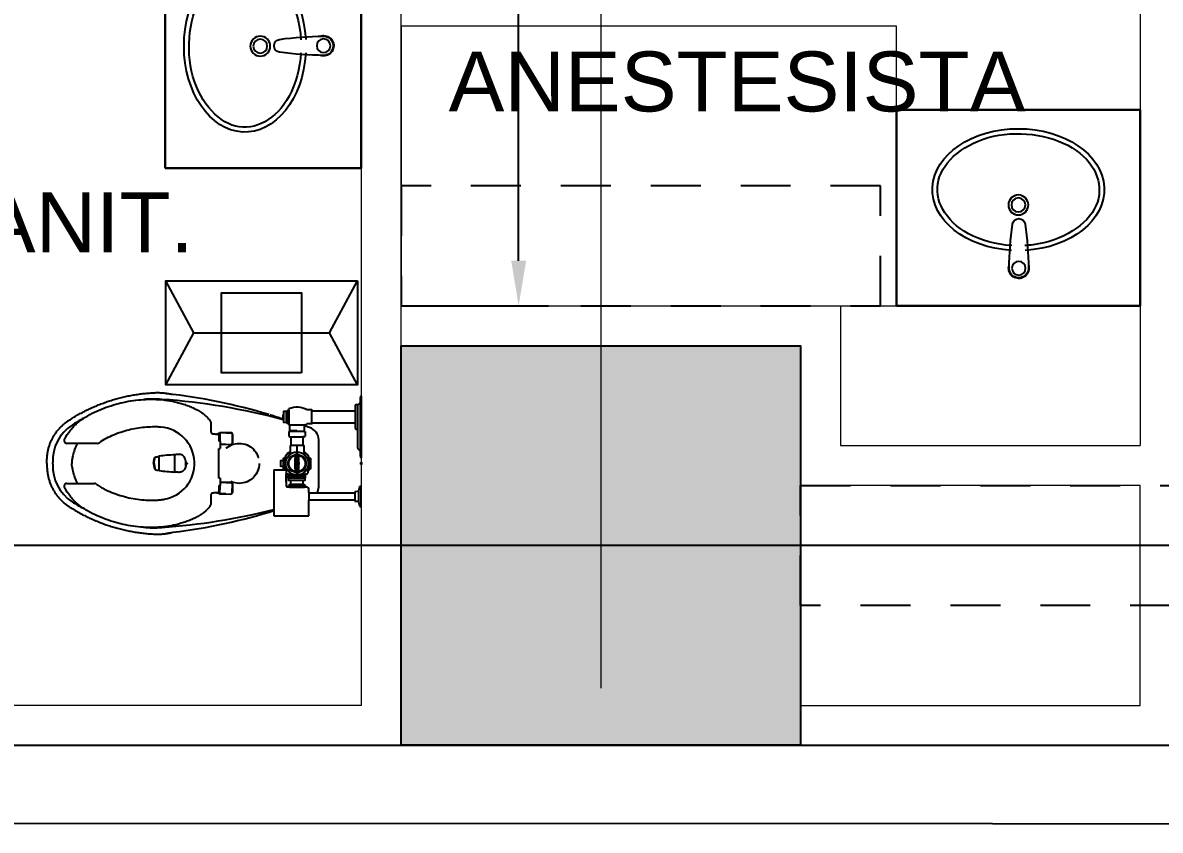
# Model space of a CAD drawing. Header units: metres. Extents: x -22 to 564, y 0 to 143.
# Drawn here: x 33.598 to 36.445, y 33.313 to 35.333 of the extents above; entities that cross this region are included whole.
import ezdxf
from ezdxf.xclip import XClip

# ---------------------------------------------------------------- set-up
doc = ezdxf.new("R2010")
doc.units = ezdxf.units.M
doc.header["$XCLIPFRAME"] = 2
for name, pattern in [('EJES630', [6.3, 5.5, -0.4, 0, -0.4]), ('XREF PB NEURO-ONCOLOGIA$0$CONJUNTO TLAHUAC$0$HIDDEN2', [0.1875, 0.125, -0.0625]), ('XREF PB NEURO-ONCOLOGIA$0$HIDDEN2', [0.1875, 0.125, -0.0625]), ('XREF PB NEURO-ONCOLOGIA$0$XREF PB NEURO-ONCOLOGIA$0$XR-00$0$HIDDEN', [0.375, 0.25, -0.125])]:
    doc.linetypes.add(name, pattern=pattern)
for name, color, linetype in [('COTAS PAÑOS', 8, 'Continuous'), ('TEXTO', 7, 'Continuous'), ('XREF  PB CONJ$0$PARQUE', 251, 'Continuous'), ('XREF  PB CONJ$0$REFERENCIA COLUMNAS NEURO', 7, 'Continuous'), ('XREF PB NEURO-ONCOLOGIA$0$-CG-M-WALL', 7, 'Continuous'), ('XREF PB NEURO-ONCOLOGIA$0$COLUMNAS', 6, 'Continuous'), ('XREF PB NEURO-ONCOLOGIA$0$CONTRAVENTEOS', 6, 'XREF PB NEURO-ONCOLOGIA$0$HIDDEN2'), ('XREF PB NEURO-ONCOLOGIA$0$MOBILIARIO', 161, 'Continuous'), ('XREF PB NEURO-ONCOLOGIA$0$Mobiliario Fijo', 40, 'Continuous'), ('XREF PB NEURO-ONCOLOGIA$0$NOVIDESA', 11, 'Continuous'), ('XREF PB NEURO-ONCOLOGIA$0$PROYECCIÓN', 8, 'XREF PB NEURO-ONCOLOGIA$0$CONJUNTO TLAHUAC$0$HIDDEN2')]:
    doc.layers.add(name, color=color, linetype=linetype)
doc.layers.add('EJES', color=11, linetype='EJES630', lineweight=0)
doc.layers.add('XREF PB NEURO-ONCOLOGIA$0$MUROS DE TABLAROCA', color=150, linetype='Continuous', lineweight=13)
doc.styles.add('100 LOCALES 25', font='arial.ttf', dxfattribs={"height": 0.25})
doc.styles.add('COTAS', font='arial.ttf')
doc.dimstyles.new('75 FLECHAS', dxfattribs={"dimscale": 0.75, "dimtxt": 0.25, "dimasz": 0.25, "dimexe": 0.1, "dimexo": 0.1, "dimgap": 0.025, "dimtad": 0, "dimtih": 1, "dimtoh": 1, "dimzin": 1, "dimdsep": 46, "dimtxsty": 'COTAS', "dimcen": 0.1, "dimclrd": 256, "dimclre": 256, "dimclrt": 7, "dimadec": 0, "dimazin": 1, "dimtfac": 1, "dimtofl": 0, "dimtmove": 2, "dimatfit": 3, "dimfxl": 1, "dimtolj": 1, "dimtzin": 1, "dimlwd": -1, "dimlwe": -1, "dimarcsym": 0})

# ---------------------------------------------------------------- blocks, each defined once
blk = doc.blocks.new('XREF PB NEURO-ONCOLOGIA$0$C-1')
at = {"layer": 'XREF PB NEURO-ONCOLOGIA$0$-CG-M-WALL', "true_color": 0x636466}
h = blk.add_hatch(color=251, dxfattribs=at)
h.dxf.hatch_style = 1
h.paths.add_polyline_path([(-0.5, -0.5), (-0.5, 0.5), (0.5, 0.5), (0.5, -0.5)])
blk.add_lwpolyline([(-0.5, -0.5), (-0.5, 0.5), (0.5, 0.5), (0.5, -0.5)], close=True)
blk = doc.blocks.new('XREF PB NEURO-ONCOLOGIA$0$XREF PB NEURO-ONCOLOGIA$0$XR-02$0$LAVABO.NORMATIVO')
for p, q in [((-0.305, -0.49), (-0.305, 0)), ((-0.305, 0), (0.305, 0)), ((0.305, 0), (-0.305, 0)), ((-0.305, 0), (-0.305, -0.49)), ((0.305, -0.49), (0.305, 0)), ((0.305, 0), (0.305, -0.49)), ((0.305, -0.49), (-0.305, -0.49)), ((-0.305, -0.49), (0.305, -0.49))]:
    blk.add_line(p, q)
for centre, radius in [((0.001, -0.0938), 0.0171), ((0, -0.2523), 0.025), ((0, -0.2523), 0.0175)]:
    blk.add_circle(centre, radius)
for centre, radius, start, end in [((0.001, -0.0938), 0.0254, 0, 198.6555), ((0.001, -0.0938), 0.0242, 359.5329, 180.4671), ((0.8216, -0.0871), 0.8447, 180.4671, 187.9569), ((-0.8195, -0.0871), 0.8447, 352.0431, 359.5329), ((0.0011, -0.0938), 0.0254, 341.3375, 0.0036), ((0.001, -0.2018), 0.0162, 187.9569, 352.0431)]:
    blk.add_arc(centre, radius, start, end)
blk.add_ellipse((0, -0.2907), major_axis=(-0.215, 0), ratio=0.709302, start_param=4.791428, end_param=10.916607)
blk.add_open_spline([(-0.0163, -0.1507), (-0.0558, -0.153), (-0.0942, -0.1635), (-0.1837, -0.2123), (-0.2121, -0.2654), (-0.1879, -0.3629), (-0.1336, -0.4082), (0.0089, -0.4403), (0.0926, -0.4256), (0.1966, -0.3523), (0.2151, -0.2979), (0.1733, -0.2026), (0.1106, -0.1621), (0.0301, -0.1518), (0.0232, -0.1511), (0.0163, -0.1507)], degree=3, knots=[4.791428, 4.791428, 4.791428, 4.791428, 5.367357, 5.367357, 6.457084, 6.457084, 7.54681, 7.54681, 8.636537, 8.636537, 9.726264, 9.726264, 10.81599, 10.81599, 10.916607, 10.916607, 10.916607, 10.916607])
blk = doc.blocks.new('XREF PB NEURO-ONCOLOGIA$0$XREF PB NEURO-ONCOLOGIA$0$WC CON FLUXO')
for p, q in [((-0.0034, 0), (0.0034, 0)), ((0, 0.0034), (0, -0.0034)), ((0.107, 0), (0.0582, 0)), ((-0.0197, -0.0022), (-0.0141, -0.0008)), ((0.0575, -0.0007), (0.0576, -0.0026)), ((0.0575, -0.0007), (0.1078, -0.0007)), ((0.0585, -0.0037), (0.069, -0.0067)), ((0.069, -0.0067), (0.0964, -0.0067)), ((0.0705, -0.0086), (0.0708, -0.0154)), ((0.0708, -0.0154), (0.0946, -0.0154)), ((0.0736, -0.1306), (0.0736, -0.0154)), ((0.0918, -0.0155), (0.0917, -0.1306)), ((0.0946, -0.0154), (0.0948, -0.0086)), ((0.0964, -0.0067), (0.1066, -0.0038)), ((0.1072, 0), (0.107, 0)), ((0.1078, -0.0025), (0.1078, -0.0007)), ((-0.0587, -0.1062), (-0.0589, -0.1062)), ((0.0587, -0.1062), (-0.0587, -0.1062)), ((0.0587, -0.1062), (0.0589, -0.1062)), ((-0.0958, -0.1423), (-0.0805, -0.1423)), ((-0.0805, -0.1423), (-0.08, -0.1433)), ((-0.0805, -0.1423), (-0.0801, -0.1593)), ((-0.08, -0.1433), (-0.08, -0.1403)), ((-0.08, -0.1403), (-0.0684, -0.1403)), ((-0.0154, -0.1429), (-0.0019, -0.1373)), ((-0.013, -0.1295), (-0.013, -0.1264)), ((-0.013, -0.1295), (-0.013, -0.1336)), ((-0.0127, -0.1264), (-0.0127, -0.1292)), ((-0.0086, -0.1264), (-0.0086, -0.1292)), ((-0.004, -0.1264), (-0.004, -0.1292)), ((0.0024, -0.1373), (0.0149, -0.1425)), ((0.0044, -0.1264), (0.0044, -0.1292)), ((0.009, -0.1264), (0.009, -0.1292)), ((0.0101, -0.1336), (0.0245, -0.1336)), ((0.0131, -0.1264), (0.0131, -0.1292)), ((0.0134, -0.1336), (0.0134, -0.1264)), ((0.027, -0.1406), (0.0268, -0.1376)), ((0.0276, -0.1396), (0.0276, -0.1521)), ((0.0732, -0.1305), (0.0664, -0.1305)), ((0.131, -0.1305), (0.0921, -0.1305)), ((0.131, -0.2187), (0.131, -0.1305)), ((-0.082, -0.1612), (-0.0802, -0.1612)), ((-0.082, -0.1612), (-0.0815, -0.1789)), ((-0.0802, -0.1612), (-0.0801, -0.1682)), ((-0.0801, -0.1593), (-0.08, -0.1645)), ((-0.0801, -0.1682), (-0.08, -0.1743)), ((-0.08, -0.1433), (-0.08, -0.1809)), ((-0.08, -0.1645), (-0.08, -0.1732)), ((-0.0663, -0.1424), (-0.0663, -0.1461)), ((-0.0446, -0.1606), (-0.0284, -0.1606)), ((-0.0233, -0.1591), (-0.0175, -0.145)), ((-0.0175, -0.1762), (-0.0233, -0.1621)), ((-0.0175, -0.165), (-0.0175, -0.1562)), ((-0.0174, -0.1563), (-0.0174, -0.1649)), ((0.0178, -0.1563), (0.0178, -0.1649)), ((0.0179, -0.145), (0.0233, -0.1579)), ((0.0179, -0.165), (0.0179, -0.1562)), ((0.0238, -0.1621), (0.0182, -0.1757)), ((0.0276, -0.1431), (0.0287, -0.1431)), ((0.0276, -0.1781), (0.0276, -0.1691)), ((0.0276, -0.1691), (0.0276, -0.1816)), ((0.0287, -0.1431), (0.0294, -0.1781)), ((0.0287, -0.1431), (0.0292, -0.1439)), ((0.0296, -0.1701), (0.0292, -0.1439)), ((0.0292, -0.1439), (0.0294, -0.1439)), ((0.0294, -0.1439), (0.0298, -0.1431)), ((0.0294, -0.1439), (0.03, -0.1773)), ((0.0298, -0.1773), (0.0296, -0.1701)), ((0.0304, -0.1781), (0.0298, -0.1431)), ((0.0298, -0.1431), (0.03, -0.1431)), ((0.03, -0.1431), (0.0306, -0.1781)), ((0.03, -0.1431), (0.03, -0.1431)), ((0.03, -0.1431), (0.0304, -0.1439)), ((0.0304, -0.1439), (0.0308, -0.1622)), ((0.0304, -0.1439), (0.0306, -0.1439)), ((0.0306, -0.1439), (0.031, -0.1433)), ((0.0306, -0.1439), (0.0308, -0.1498)), ((0.0308, -0.1498), (0.0309, -0.1593)), ((0.0308, -0.1622), (0.0309, -0.1703)), ((0.0309, -0.1593), (0.0309, -0.1605)), ((0.0309, -0.1605), (0.0309, -0.162)), ((0.0309, -0.162), (0.031, -0.1637)), ((0.0309, -0.1703), (0.0309, -0.1724)), ((-0.1331, -0.1809), (-0.1338, -0.1805)), ((-0.1331, -0.181), (-0.1331, -0.181)), ((-0.1331, -0.181), (-0.133, -0.181)), ((-0.133, -0.181), (-0.1329, -0.181)), ((-0.1329, -0.1837), (-0.133, -0.1814)), ((-0.133, -0.1814), (-0.0996, -0.1814)), ((-0.1329, -0.181), (-0.1319, -0.181)), ((-0.1329, -0.1837), (-0.0999, -0.1837)), ((-0.1302, -0.1867), (-0.1329, -0.1837)), ((-0.1319, -0.181), (-0.1269, -0.1809)), ((-0.1026, -0.1867), (-0.1302, -0.1867)), ((-0.1302, -0.1867), (-0.1301, -0.1933)), ((-0.1287, -0.1946), (-0.104, -0.1946)), ((-0.1269, -0.1809), (-0.1141, -0.1807)), ((-0.1141, -0.1807), (-0.1105, -0.1806)), ((-0.1109, -0.1952), (-0.1109, -0.1949)), ((-0.1105, -0.1806), (-0.1008, -0.1805)), ((-0.1028, -0.1933), (-0.1026, -0.1867)), ((-0.0999, -0.1837), (-0.1026, -0.1867)), ((-0.1008, -0.1805), (-0.1002, -0.1805)), ((-0.0998, -0.1814), (-0.0999, -0.1837)), ((-0.0996, -0.1805), (-0.0989, -0.1809)), ((-0.0996, -0.1814), (-0.0989, -0.181)), ((-0.0958, -0.1789), (-0.0815, -0.1789)), ((-0.0815, -0.1789), (-0.0807, -0.1775)), ((-0.0807, -0.1775), (-0.0806, -0.1775)), ((-0.0806, -0.1775), (-0.08, -0.1785)), ((-0.08, -0.1732), (-0.08, -0.1742)), ((-0.08, -0.1809), (-0.0684, -0.1809)), ((-0.0663, -0.1789), (-0.0663, -0.1751)), ((-0.0446, -0.1751), (-0.0446, -0.1777)), ((-0.0446, -0.1777), (-0.0229, -0.1776)), ((-0.0154, -0.1783), (-0.0013, -0.1842)), ((-0.0126, -0.1946), (-0.0126, -0.1919)), ((-0.0075, -0.1946), (-0.0075, -0.1919)), ((-0.0031, -0.1946), (-0.0031, -0.1919)), ((0.0022, -0.1839), (0.0158, -0.1783)), ((0.0058, -0.1946), (0.0058, -0.1919)), ((0.0097, -0.1946), (0.0097, -0.1919)), ((0.0101, -0.1876), (0.0245, -0.1876)), ((0.0134, -0.1919), (0.0134, -0.1876)), ((0.0134, -0.1946), (0.0134, -0.1919)), ((0.0162, -0.2187), (0.0162, -0.1879)), ((0.0162, -0.1879), (0.021, -0.1879)), ((0.0201, -0.1879), (0.0205, -0.1876)), ((0.0209, -0.1879), (0.0213, -0.1876)), ((0.0267, -0.1839), (0.027, -0.1806)), ((0.0294, -0.1781), (0.0276, -0.1781)), ((0.0294, -0.1781), (0.0298, -0.1773)), ((0.0298, -0.1773), (0.03, -0.1773)), ((0.03, -0.1773), (0.0304, -0.1781)), ((0.0304, -0.1781), (0.0306, -0.1781)), ((0.0306, -0.1781), (0.031, -0.1774)), ((0.0517, -0.1879), (0.0554, -0.1879)), ((0.0162, -0.2187), (0.131, -0.2187)), ((-0.0763, -0.3379), (-0.0765, -0.3256)), ((-0.0763, -0.3255), (-0.0763, -0.3536)), ((-0.0729, -0.3219), (-0.0727, -0.3219)), ((-0.0726, -0.3219), (-0.0679, -0.3219)), ((-0.0509, -0.3222), (-0.0726, -0.3219)), ((-0.0679, -0.3219), (-0.0561, -0.3219)), ((-0.0561, -0.3219), (-0.0511, -0.3219)), ((-0.0481, -0.353), (-0.0473, -0.326)), ((-0.0476, -0.3384), (-0.0479, -0.353)), ((0.0476, -0.3381), (0.0475, -0.3258)), ((0.0476, -0.3258), (0.0476, -0.353)), ((0.0511, -0.3221), (0.0512, -0.3221)), ((0.0513, -0.3221), (0.0561, -0.3221)), ((0.0731, -0.3224), (0.0513, -0.3221)), ((0.0561, -0.3221), (0.0679, -0.3221)), ((0.0679, -0.3221), (0.0729, -0.3221)), ((0.0759, -0.3542), (0.0767, -0.3262)), ((0.0763, -0.3386), (0.0761, -0.3539)), ((-0.0763, -0.3536), (-0.056, -0.3539)), ((-0.0761, -0.3536), (-0.0761, -0.3536)), ((-0.0752, -0.3536), (-0.0761, -0.3536)), ((-0.0761, -0.3536), (-0.0761, -0.3538)), ((-0.0761, -0.3538), (-0.0761, -0.3539)), ((-0.0735, -0.3627), (-0.0761, -0.3539)), ((-0.0752, -0.3536), (-0.0752, -0.3536)), ((-0.0752, -0.3536), (-0.0729, -0.3536)), ((-0.0742, -0.3721), (-0.0742, -0.3698)), ((-0.0735, -0.3636), (-0.0735, -0.3598)), ((-0.0693, -0.3562), (-0.056, -0.3563)), ((-0.056, -0.353), (-0.0373, -0.353)), ((-0.056, -0.353), (-0.056, -0.3563)), ((-0.0364, -0.3539), (-0.0364, -0.3562)), ((0.0364, -0.3562), (0.0364, -0.3539)), ((0.0373, -0.353), (0.0551, -0.353)), ((0.056, -0.3539), (0.056, -0.3562)), ((0.056, -0.3539), (0.0759, -0.3542)), ((0.0761, -0.3541), (0.0735, -0.3629)), ((0.0735, -0.3598), (0.0735, -0.3636)), ((0.0742, -0.3698), (0.0742, -0.3721)), ((0.0761, -0.3539), (0.0759, -0.3539)), ((0.0761, -0.354), (0.0761, -0.3539)), ((0.0761, -0.3541), (0.0761, -0.354)), ((-0.1069, -0.3779), (-0.1063, -0.3779)), ((-0.1047, -0.377), (-0.1046, -0.3768)), ((-0.1029, -0.3758), (-0.1024, -0.3758)), ((-0.1024, -0.3758), (-0.0787, -0.3758)), ((0.0787, -0.3758), (0.1024, -0.3758)), ((0.1024, -0.3758), (0.1029, -0.3758)), ((0.1069, -0.3779), (0.1052, -0.3779)), ((-0.0026, -0.4379), (-0.0058, -0.4387)), ((0.0058, -0.4387), (-0.0058, -0.4387)), ((0.0026, -0.4379), (0.0058, -0.4387)), ((0.0216, -0.4666), (-0.0216, -0.4666)), ((-0.0907, -0.5014), (-0.0907, -0.5014)), ((0.0181, -0.5057), (-0.0181, -0.5057)), ((-0.0176, -0.5057), (-0.0171, -0.5081)), ((0.0176, -0.5057), (0.0171, -0.5081)), ((0, -0.5182), (0, -0.5191)), ((-0.0501, -0.6597), (-0.0501, -0.7362)), ((0.0501, -0.7362), (0.0501, -0.6674)), ((-0.0062, -0.724), (0, -0.724)), ((0.0062, -0.724), (0, -0.724))]:
    blk.add_line(p, q)
for points in [[(-0.169, -0.0008), (-0.1688, 0)], [(-0.1688, 0), (-0.0143, 0)], [(-0.0141, -0.0008), (-0.0143, 0)], [(-0.169, -0.0008), (-0.1634, -0.0022)], [(-0.1686, -0.0008), (-0.0145, -0.0008)], [(-0.1634, -0.0022), (-0.0197, -0.0022)], [(-0.152, -0.0025), (-0.1464, -0.0081)], [(-0.1473, -0.013), (-0.1477, -0.0069)], [(-0.1452, -0.015), (-0.0876, -0.015)], [(-0.145, -0.0087), (-0.0382, -0.0087)], [(-0.0855, -0.013), (-0.0853, -0.0087)], [(-0.0367, -0.0081), (-0.0312, -0.0025)], [(-0.1318, -0.1231), (-0.1338, -0.1231), (-0.1338, -0.135)], [(-0.101, -0.1231), (-0.099, -0.1231), (-0.099, -0.135)], [(-0.0967, -0.1399), (-0.0965, -0.1403)], [(-0.0958, -0.1412), (-0.0958, -0.1789), (-0.0958, -0.1799)], [(-0.0137, -0.1355), (-0.0135, -0.1336), (-0.0096, -0.1336)], [(0.053, -0.1489), (0.053, -0.1417), (0.0573, -0.1417), (0.0573, -0.1384), (0.0587, -0.1384), (0.0587, -0.1828), (0.0573, -0.1828), (0.0573, -0.1795), (0.053, -0.1795), (0.053, -0.1723), (0.0573, -0.1723), (0.0573, -0.1489), (0.053, -0.1489), (0.053, -0.1723)], [(0.0587, -0.1833), (0.0594, -0.1793), (0.0599, -0.1585), (0.0594, -0.1419), (0.059, -0.1387), (0.0587, -0.1379)], [(-0.0807, -0.1775), (-0.0811, -0.168), (-0.0812, -0.1612)], [(-0.0446, -0.1461), (-0.0446, -0.1435), (-0.0228, -0.1434)], [(-0.0149, -0.1632), (-0.0149, -0.1579), (-0.0132, -0.1579), (-0.0132, -0.1598), (-0.0116, -0.1598), (-0.0116, -0.1579), (-0.0099, -0.1579), (-0.0099, -0.1632), (-0.0116, -0.1632), (-0.0116, -0.1613), (-0.0132, -0.1613), (-0.0132, -0.1632), (-0.0149, -0.1632)], [(-0.0074, -0.1618), (-0.0045, -0.1618), (-0.0045, -0.1632), (-0.0091, -0.1632), (-0.0091, -0.1579), (-0.0045, -0.1579), (-0.0045, -0.1593), (-0.0074, -0.1593), (-0.0074, -0.1618)], [(-0.0074, -0.1612), (-0.005, -0.1612), (-0.005, -0.1599)], [(-0.0039, -0.1579), (-0.0023, -0.1579), (-0.0023, -0.1618), (-0.0002, -0.1618), (-0.0002, -0.1632), (-0.0039, -0.1632), (-0.0039, -0.1579)], [(-0.0008, -0.1579), (0.0008, -0.1579), (0.0018, -0.1612), (0.0027, -0.1579), (0.0043, -0.1579), (0.0027, -0.1632), (0.0008, -0.1632), (-0.0008, -0.1579)], [(0.0064, -0.1618), (0.0093, -0.1618), (0.0093, -0.1632), (0.0048, -0.1632), (0.0048, -0.1579), (0.0093, -0.1579), (0.0093, -0.1593), (0.0064, -0.1593), (0.0064, -0.1618)], [(0.0064, -0.1612), (0.0089, -0.1612), (0.0089, -0.1599)], [(0.0097, -0.1632), (0.0114, -0.1606), (0.0097, -0.1579), (0.0116, -0.1579), (0.0124, -0.1592), (0.0132, -0.1579), (0.0151, -0.1579), (0.0134, -0.1606), (0.0151, -0.1632), (0.0132, -0.1632), (0.0124, -0.1619), (0.0116, -0.1632), (0.0097, -0.1632)], [(-0.0965, -0.1805), (-0.1363, -0.1805)], [(-0.133, -0.1814), (-0.1338, -0.1814), (-0.1331, -0.181), (-0.1331, -0.1809), (-0.1331, -0.1809), (-0.1331, -0.1809), (-0.1331, -0.1809), (-0.1331, -0.1809), (-0.1331, -0.1808), (-0.1331, -0.1808), (-0.1331, -0.1808), (-0.133, -0.1808), (-0.133, -0.1808), (-0.1329, -0.1808), (-0.1329, -0.1808), (-0.1328, -0.1808), (-0.1326, -0.1808), (-0.1322, -0.1808), (-0.1313, -0.1808), (-0.1297, -0.1807), (-0.1275, -0.1807), (-0.1236, -0.1806), (-0.1168, -0.1806), (-0.1117, -0.1805), (-0.1093, -0.1805), (-0.1093, -0.1805)], [(-0.0989, -0.1809), (-0.0989, -0.1809), (-0.0989, -0.1809), (-0.0989, -0.1809), (-0.0989, -0.1809), (-0.0989, -0.1809), (-0.099, -0.1809), (-0.099, -0.1809), (-0.099, -0.1809), (-0.099, -0.1809), (-0.0992, -0.1809), (-0.0998, -0.1809), (-0.1026, -0.181), (-0.1045, -0.181), (-0.1092, -0.1811), (-0.1162, -0.1812), (-0.1277, -0.1813), (-0.1297, -0.1813), (-0.1314, -0.1814), (-0.1325, -0.1814), (-0.1332, -0.1814), (-0.1334, -0.1814)], [(-0.1219, -0.1952), (-0.1219, -0.1949)], [(0.0212, -0.188), (0.0212, -0.1879), (0.0514, -0.1879), (0.0514, -0.1879)]]:
    blk.add_lwpolyline(points)
for points in [[(-0.1318, -0.015), (-0.101, -0.015), (-0.101, -0.1231), (-0.1318, -0.1231)], [(-0.013, -0.1264), (0.0134, -0.1264), (0.0134, -0.1292), (-0.013, -0.1292)], [(0.031, -0.1814), (0.0417, -0.1814), (0.0417, -0.1398), (0.031, -0.1398)], [(0.031, -0.1399), (0.0372, -0.1399), (0.0372, -0.1487), (0.031, -0.1487)], [(-0.0663, -0.1461), (-0.0446, -0.1461), (-0.0446, -0.1751), (-0.0663, -0.1751)], [(0.031, -0.1517), (0.0372, -0.1517), (0.0372, -0.1694), (0.031, -0.1694)], [(0.0417, -0.1455), (0.053, -0.1455), (0.053, -0.1757), (0.0417, -0.1757)], [(-0.0131, -0.1919), (0.0135, -0.1919), (0.0135, -0.1946), (-0.0131, -0.1946)], [(-0.0073, -0.1946), (0.0077, -0.1946), (0.0077, -0.2007), (-0.0073, -0.2007)], [(0.031, -0.1725), (0.0372, -0.1725), (0.0372, -0.1813), (0.031, -0.1813)]]:
    blk.add_lwpolyline(points, close=True)
for radius in [0.0287, 0.0208, 0.0206]:
    blk.add_circle((0.0002, -0.1606), radius)
for centre, radius, start, end in [((0.0582, -0.0007), 0.000699, 90.9528, 179.9884), ((-0.1685, 0.0038), 0.0046, 263.5947, 268.4559), ((-0.1529, -0.0035), 0.00135, 45.0725, 87.1801), ((-0.1452, -0.0129), 0.0021, 183, 270), ((-0.145, -0.0067), 0.00204, 225, 270), ((-0.0876, -0.0129), 0.0021, 270, 357), ((-0.0382, -0.0067), 0.00204, 270, 315), ((-0.0302, -0.0035), 0.00137, 94.7227, 134.7414), ((-0.0146, 0.0033), 0.00404, 271.1487, 276.8791), ((0.059, -0.0024), 0.0014, 186.7349, 251.2313), ((0.0685, -0.0087), 0.00201, 2.8263, 77.3063), ((0.0968, -0.0087), 0.00201, 102.6722, 177.1705), ((0.1064, -0.0024), 0.00142, 280.2182, 357.7148), ((0.1071, -0.0007), 0.000699, 359.9963, 84.9523), ((-0.0589, -0.1386), 0.0324, 90, 162.4418), ((0.0589, -0.1386), 0.0324, 63.0756, 90), ((-0.0899, -0.1604), 0.0506, 150.3792, 203.3877), ((-0.0976, -0.135), 0.0014, 180, 202.3854), ((-0.1465, -0.1622), 0.0546, 24.1417, 29.2361), ((-0.0951, -0.1399), 0.00152, 197.7005, 241.6179), ((1.4324, -0.6105), 1.5966, 162.4445, 162.9485), ((1.4324, -0.6105), 1.5966, 162.4418, 162.4445), ((-0.0684, -0.1424), 0.0021, 0, 90), ((0.0002, -0.1606), 0.0342, 112.6823, 150.0864), ((0.0002, -0.1606), 0.0338, 113.03, 149.6072), ((0.0002, -0.1412), 0.00442, 60.0251, 118.4175), ((0.0002, -0.1606), 0.0342, 51.9601, 67.3177), ((0.003, -0.1564), 0.0287, 52.4204, 68.7317), ((0.0206, -0.1386), 0.00627, 9.3541, 51.7711), ((0.0206, -0.1386), 0.00627, 9.3541, 51.7711), ((0.0324, -0.1366), 0.00562, 189.3834, 212.1713), ((-0.0002, -0.1608), 0.0347, 30.4452, 36.7467), ((0.003, -0.1588), 0.0304, 29.7018, 36.0418), ((0.0664, -0.1382), 0.00771, 89.9605, 177.6253), ((0.0827, -0.0413), 0.0897, 263.9649, 276.0445), ((0.3455, -0.1572), 0.4265, 180.5403, 182.731), ((-0.0196, -0.1606), 0.00402, 157.4999, 202.5001), ((-0.0138, -0.1466), 0.00402, 112.4999, 157.5001), ((0.0002, -0.3691), 0.2137, 85.2566, 94.7434), ((0.0002, 0.0479), 0.2137, 265.2566, 274.7434), ((0.0002, -0.3691), 0.2136, 85.2842, 94.7158), ((0.0002, 0.0479), 0.2136, 265.2842, 274.7158), ((-0.0048, -0.1633), 0.00333, 92.771, 141.1546), ((0.009, -0.1633), 0.00333, 92.771, 141.1546), ((0.0139, -0.1468), 0.00445, 24.0076, 75.6524), ((0.0193, -0.1605), 0.00473, 339.5535, 33.7109), ((1.4324, -0.6105), 1.5966, 164.9037, 175.9972), ((-0.1287, -0.1933), 0.00134, 181.5, 270), ((-0.1216, -0.1949), 0.000343, 129.5338, 173.6561), ((-0.1216, -0.1952), 0.000336, 184.2026, 265.607), ((-0.1164, -0.1279), 0.0678, 265.6071, 274.393), ((1.2567, -0.6451), 1.4396, 161.7644, 162.8369), ((-0.1112, -0.1952), 0.000336, 274.393, 0), ((-0.1113, -0.1949), 0.000384, 6.4023, 46.3389), ((-0.1041, -0.1933), 0.00132, 272.56, 359.5188), ((-0.0953, -0.1812), 0.0014, 109.984, 146.4949), ((-0.0684, -0.1788), 0.0021, 269.9217, 358.0095), ((0.0002, -0.1606), 0.0342, 209.8982, 247.1956), ((0.0002, -0.1606), 0.0338, 210.3928, 246.97), ((-0.0138, -0.1746), 0.00402, 202.4999, 244.6781), ((0.0002, -0.1803), 0.00418, 247.9601, 298.5157), ((0.0002, -0.1606), 0.0338, 293.03, 298.243), ((-0.001, -0.1578), 0.0373, 292.8404, 297.3937), ((0.0141, -0.1745), 0.00418, 292.9328, 343.6813), ((0.0361, -0.0373), 0.1513, 264.2467, 275.9084), ((0.0206, -0.1826), 0.00627, 308.223, 348.2751), ((0.0206, -0.1826), 0.00627, 308.223, 348.2751), ((0.0326, -0.1847), 0.00586, 147.9912, 172.4866), ((0.0023, -0.1619), 0.0318, 322.8069, 330.7575), ((0.0148, -0.1706), 0.0161, 322.8448, 332.2385), ((0.0551, -0.1842), 0.0037, 273.989, 13.1466), ((1.2435, -0.6427), 1.4264, 162.7735, 163.1187), ((-1.4324, -0.6105), 1.5966, 4.0028, 14.2041), ((-1.2567, -0.6451), 1.4396, 17.1303, 17.2305), ((-1.2427, -0.6426), 1.4255, 16.8408, 17.2004), ((1.2435, -0.6427), 1.4264, 163.2334, 173.7464), ((-1.2427, -0.6426), 1.4255, 6.2485, 16.8299), ((-0.0729, -0.3255), 0.00364, 90, 180.8185), ((-0.0727, -0.3255), 0.00364, 89.1815, 180), ((-0.0511, -0.3255), 0.00364, 26.429, 90), ((-0.0509, -0.3259), 0.00364, 358.3631, 89.1815), ((0.0511, -0.3258), 0.00364, 90, 180.8185), ((0.0513, -0.3258), 0.00364, 89.1815, 180), ((0.0729, -0.3258), 0.00364, 26.429, 90), ((0.073, -0.3261), 0.00364, 358.3631, 89.1815), ((-0.0752, -0.3536), 0.00091, 180.8185, 196.1443), ((-0.0373, -0.3539), 0.00091, 0, 90), ((-0.0004, -12.4585), 12.1022, 89.8216, 90.17503), ((0.0373, -0.3539), 0.00091, 90, 180), ((0.0551, -0.3539), 0.00091, 0, 90), ((0.0469, 2.1477), 2.504, 270.1875, 270.5141), ((0.0752, -0.3539), 0.00091, 343.8557, 359.1815), ((-0.0034, -0.496), 0.1575, 131.7258, 132.3304), ((-0.1069, -0.3799), 0.00196, 89.3673, 131.099), ((-0.1063, -0.3761), 0.00184, 269.3463, 330.6492), ((-0.1029, -0.3777), 0.00195, 90.4112, 151.5615), ((-0.0787, -0.3712), 0.00455, 270, 0), ((0.0787, -0.3712), 0.00455, 180, 270), ((0.1029, -0.3777), 0.00195, 28.4386, 89.5888), ((0.1069, -0.3799), 0.00198, 49.0875, 90.4462), ((0.0044, -0.4948), 0.156, 47.6682, 48.2772), ((0.0001, -0.5079), 0.091, 9.2548, 175.9387), ((-0.0014, -0.4367), 0.000598, 317.9323, 342.9776), ((0.0014, -0.4367), 0.000597, 196.9872, 222.103), ((0.519, -0.4383), 0.5413, 182.9967, 187.144), ((-0.5069, -0.4394), 0.5292, 352.8086, 357.0508), ((0.1315, -0.5194), 0.2925, 175.9969, 184.8615), ((-0.1315, -0.5194), 0.2925, 355.0124, 4.0031), ((-0.0006, -0.5183), 0.000937, 263.4365, 309.8712), ((0.0006, -0.5183), 0.000937, 230.1288, 276.5635), ((-0.0574, -0.6597), 0.00728, 0, 37.067), ((0.0574, -0.6674), 0.00728, 142.0152, 180), ((0.252, -0.4971), 0.415, 208.3551, 213.0094), ((0.0197, -0.5584), 0.1676, 245.3845, 256.7621), ((-0.0197, -0.5584), 0.1676, 283.2379, 294.6155), ((-0.252, -0.4971), 0.415, 326.9906, 331.7101), ((-0.0062, -0.6649), 0.1071, 213.0094, 272.1861), ((-0.0574, -0.7362), 0.00728, 238.4381, 0), ((0.0197, -0.5584), 0.1676, 256.7621, 258.2805), ((0.0197, -0.5584), 0.1676, 258.2805, 261.1157), ((0.0062, -0.6649), 0.1071, 267.8139, 326.9906), ((-0.0197, -0.5584), 0.1676, 278.8843, 281.7195), ((-0.0197, -0.5584), 0.1676, 281.7195, 283.2379), ((0.0574, -0.7362), 0.00728, 180, 301.5619), ((0, -0.8279), 0.056, 90, 92.1861), ((0, -0.8279), 0.056, 87.8139, 90)]:
    blk.add_arc(centre, radius, start, end)
blk.add_ellipse((0.1105, -0.4263), major_axis=(-0.0713, 0.1429), ratio=0.110156, start_param=-1.280538, end_param=-1.272211)
for points, knots in [([(-0.0742, -0.3698), (-0.0742, -0.3695), (-0.0741, -0.3691), (-0.074, -0.3682), (-0.0739, -0.3678), (-0.0737, -0.3667), (-0.0737, -0.3661), (-0.0735, -0.3649), (-0.0735, -0.3643), (-0.0735, -0.3636)], [0, 0, 0, 0, 0.25, 0.25, 0.5, 0.5, 0.75, 0.75, 1, 1, 1, 1]), ([(-0.0735, -0.3598), (-0.0735, -0.3595), (-0.0735, -0.3593), (-0.0734, -0.3588), (-0.0733, -0.3586), (-0.0731, -0.3582), (-0.073, -0.358), (-0.0727, -0.3576), (-0.0725, -0.3574), (-0.0721, -0.357), (-0.0719, -0.3569), (-0.0715, -0.3566), (-0.0712, -0.3565), (-0.0707, -0.3564), (-0.0704, -0.3563), (-0.0699, -0.3562), (-0.0696, -0.3562), (-0.0693, -0.3562)], [0, 0, 0, 0, 0.125, 0.125, 0.25, 0.25, 0.375, 0.375, 0.5, 0.5, 0.625, 0.625, 0.75, 0.75, 0.875, 0.875, 1, 1, 1, 1]), ([(0.0693, -0.3562), (0.0696, -0.3562), (0.0699, -0.3562), (0.0704, -0.3563), (0.0707, -0.3564), (0.0712, -0.3565), (0.0715, -0.3566), (0.0719, -0.3569), (0.0721, -0.357), (0.0725, -0.3574), (0.0727, -0.3576), (0.073, -0.358), (0.0731, -0.3582), (0.0733, -0.3586), (0.0734, -0.3588), (0.0735, -0.3593), (0.0735, -0.3595), (0.0735, -0.3598)], [0, 0, 0, 0, 0.125, 0.125, 0.25, 0.25, 0.375, 0.375, 0.5, 0.5, 0.625, 0.625, 0.75, 0.75, 0.875, 0.875, 1, 1, 1, 1]), ([(0.0735, -0.3636), (0.0735, -0.3643), (0.0735, -0.3649), (0.0737, -0.3661), (0.0737, -0.3667), (0.0739, -0.3678), (0.074, -0.3682), (0.0741, -0.3691), (0.0742, -0.3695), (0.0742, -0.3698)], [0, 0, 0, 0, 0.25, 0.25, 0.5, 0.5, 0.75, 0.75, 1, 1, 1, 1]), ([(-0.0612, -0.7424), (-0.0685, -0.7379), (-0.0756, -0.7332), (-0.0857, -0.7253), (-0.089, -0.7226), (-0.0953, -0.7167), (-0.0982, -0.7136), (-0.1066, -0.7038), (-0.1115, -0.6969), (-0.1204, -0.6826), (-0.1244, -0.6752), (-0.1318, -0.6599), (-0.1351, -0.6521), (-0.1411, -0.6361), (-0.1438, -0.628), (-0.1487, -0.6117), (-0.1509, -0.6035), (-0.1546, -0.5869), (-0.1562, -0.5785), (-0.1585, -0.5616), (-0.1593, -0.5532), (-0.1603, -0.5364), (-0.1605, -0.528), (-0.1603, -0.5112), (-0.1599, -0.5028), (-0.1585, -0.4902), (-0.158, -0.486), (-0.1566, -0.4776), (-0.1558, -0.4734), (-0.153, -0.4608), (-0.1507, -0.4526), (-0.1467, -0.4403), (-0.1453, -0.4363), (-0.1431, -0.4303), (-0.1423, -0.4283), (-0.1407, -0.4243), (-0.1398, -0.4224), (-0.1371, -0.4165), (-0.1352, -0.4127), (-0.1311, -0.4053), (-0.1288, -0.4017), (-0.1239, -0.3948), (-0.1212, -0.3915), (-0.1155, -0.3853), (-0.1125, -0.3823), (-0.1094, -0.3795)], [0, 0, 0, 0, 0.0625, 0.0625, 0.09375, 0.09375, 0.125, 0.125, 0.1875, 0.1875, 0.25, 0.25, 0.3125, 0.3125, 0.375, 0.375, 0.4375, 0.4375, 0.5, 0.5, 0.5625, 0.5625, 0.625, 0.625, 0.6875, 0.6875, 0.71875, 0.71875, 0.75, 0.75, 0.8125, 0.8125, 0.84375, 0.84375, 0.859375, 0.859375, 0.875, 0.875, 0.90625, 0.90625, 0.9375, 0.9375, 0.96875, 0.96875, 1, 1, 1, 1]), ([(0.1094, -0.3795), (0.1157, -0.3852), (0.1214, -0.3914), (0.1313, -0.4052), (0.1354, -0.4126), (0.1398, -0.4224), (0.1407, -0.4244), (0.1423, -0.4283), (0.1431, -0.4303), (0.1454, -0.4363), (0.1468, -0.4404), (0.1507, -0.4527), (0.153, -0.4609), (0.1567, -0.4775), (0.1581, -0.4858), (0.1599, -0.5026), (0.1603, -0.5111), (0.1605, -0.5281), (0.1603, -0.5367), (0.1592, -0.5537), (0.1584, -0.5622), (0.1561, -0.5789), (0.1546, -0.5872), (0.1508, -0.6037), (0.1487, -0.6119), (0.1438, -0.6281), (0.1411, -0.6361), (0.135, -0.6521), (0.1317, -0.66), (0.1244, -0.6753), (0.1203, -0.6828), (0.1136, -0.6936), (0.1112, -0.6971), (0.1062, -0.704), (0.1035, -0.7074), (0.0979, -0.7139), (0.095, -0.717), (0.0888, -0.7228), (0.0856, -0.7255), (0.0756, -0.7332), (0.0684, -0.7379), (0.0612, -0.7424)], [0, 0, 0, 0, 0.0625, 0.0625, 0.125, 0.125, 0.140625, 0.140625, 0.15625, 0.15625, 0.1875, 0.1875, 0.25, 0.25, 0.3125, 0.3125, 0.375, 0.375, 0.4375, 0.4375, 0.5, 0.5, 0.5625, 0.5625, 0.625, 0.625, 0.6875, 0.6875, 0.75, 0.75, 0.8125, 0.8125, 0.84375, 0.84375, 0.875, 0.875, 0.90625, 0.90625, 0.9375, 0.9375, 1, 1, 1, 1]), ([(-0.0058, -0.4387), (-0.0066, -0.4389), (-0.0075, -0.4391), (-0.0092, -0.4395), (-0.01, -0.4397), (-0.0125, -0.4404), (-0.0141, -0.4412), (-0.0168, -0.443), (-0.018, -0.4442), (-0.0199, -0.4466), (-0.0207, -0.4479), (-0.0218, -0.4507), (-0.0222, -0.4521), (-0.0224, -0.4543), (-0.0225, -0.455), (-0.0224, -0.4565), (-0.0224, -0.4572), (-0.0221, -0.4608), (-0.0218, -0.4637), (-0.0216, -0.4666)], [0, 0, 0, 0, 0.0625, 0.0625, 0.125, 0.125, 0.25, 0.25, 0.375, 0.375, 0.5, 0.5, 0.625, 0.625, 0.6875, 0.6875, 0.75, 0.75, 1, 1, 1, 1]), ([(-0.001, -0.4371), (-0.001, -0.4372), (-0.0011, -0.4372), (-0.0012, -0.4373), (-0.0012, -0.4373), (-0.0014, -0.4375), (-0.0016, -0.4375), (-0.002, -0.4377), (-0.0023, -0.4378), (-0.0026, -0.4379)], [0, 0, 0, 0, 0.125, 0.125, 0.25, 0.25, 0.5, 0.5, 1, 1, 1, 1]), ([(-0.0008, -0.4369), (-0.0008, -0.4366), (-0.0007, -0.4363), (-0.0005, -0.4359), (-0.0004, -0.4357), (-0.0003, -0.4355), (-0.0003, -0.4355), (-0.0002, -0.4353), (-0.0001, -0.4353), (0.0001, -0.4353), (0.0002, -0.4353), (0.0003, -0.4354), (0.0003, -0.4355), (0.0004, -0.4357), (0.0005, -0.4359), (0.0007, -0.4363), (0.0008, -0.4366), (0.0008, -0.4369)], [0, 0, 0, 0, 0.25, 0.25, 0.375, 0.375, 0.4375, 0.4375, 0.5, 0.5, 0.5625, 0.5625, 0.625, 0.625, 0.75, 0.75, 1, 1, 1, 1]), ([(0.0026, -0.4379), (0.0023, -0.4378), (0.002, -0.4377), (0.0016, -0.4375), (0.0014, -0.4375), (0.0012, -0.4373), (0.0012, -0.4373), (0.0011, -0.4372), (0.001, -0.4372), (0.001, -0.4371)], [0, 0, 0, 0, 0.5, 0.5, 0.75, 0.75, 0.875, 0.875, 1, 1, 1, 1]), ([(0.0058, -0.4387), (0.0066, -0.4389), (0.0075, -0.4391), (0.0092, -0.4395), (0.01, -0.4397), (0.0125, -0.4404), (0.0141, -0.4412), (0.0168, -0.443), (0.018, -0.4442), (0.0199, -0.4466), (0.0207, -0.4479), (0.0218, -0.4507), (0.0222, -0.4521), (0.0224, -0.4543), (0.0225, -0.455), (0.0224, -0.4565), (0.0224, -0.4572), (0.0221, -0.4608), (0.0218, -0.4637), (0.0216, -0.4666)], [0, 0, 0, 0, 0.0625, 0.0625, 0.125, 0.125, 0.25, 0.25, 0.375, 0.375, 0.5, 0.5, 0.625, 0.625, 0.6875, 0.6875, 0.75, 0.75, 1, 1, 1, 1]), ([(-0.0907, -0.5014), (-0.091, -0.5048), (-0.0911, -0.5082), (-0.0912, -0.5149), (-0.0912, -0.5183), (-0.0911, -0.5285), (-0.0907, -0.5352), (-0.0895, -0.5487), (-0.0887, -0.5554), (-0.0864, -0.5686), (-0.085, -0.5752), (-0.0816, -0.5881), (-0.0798, -0.5946), (-0.0756, -0.6073), (-0.0733, -0.6136), (-0.0682, -0.6261), (-0.0654, -0.6323), (-0.0591, -0.6442), (-0.0556, -0.6499), (-0.0515, -0.6554)], [0, 0, 0, 0, 0.0625, 0.0625, 0.125, 0.125, 0.25, 0.25, 0.375, 0.375, 0.5, 0.5, 0.625, 0.625, 0.75, 0.75, 0.875, 0.875, 1, 1, 1, 1]), ([(0, -0.5182), (-0.001, -0.518), (-0.002, -0.5179), (-0.0041, -0.5177), (-0.0051, -0.5176), (-0.0082, -0.5172), (-0.0102, -0.5169), (-0.0127, -0.5164), (-0.0132, -0.5163), (-0.0141, -0.5159), (-0.0145, -0.5156), (-0.0152, -0.515), (-0.0155, -0.5146), (-0.0158, -0.5139), (-0.0159, -0.5134), (-0.0164, -0.5114), (-0.0168, -0.5098), (-0.0171, -0.5081)], [0, 0, 0, 0, 0.125, 0.125, 0.25, 0.25, 0.5, 0.5, 0.5625, 0.5625, 0.625, 0.625, 0.6875, 0.6875, 0.75, 0.75, 1, 1, 1, 1]), ([(-0.0007, -0.5193), (-0.0026, -0.519), (-0.0046, -0.5188), (-0.0085, -0.5182), (-0.0104, -0.5179), (-0.0128, -0.5174), (-0.0133, -0.5172), (-0.0141, -0.5168), (-0.0145, -0.5165), (-0.0152, -0.5157), (-0.0154, -0.5153), (-0.0158, -0.5145), (-0.0159, -0.514), (-0.0164, -0.5117), (-0.0168, -0.5099), (-0.0171, -0.5081)], [0, 0, 0, 0, 0.25, 0.25, 0.5, 0.5, 0.5625, 0.5625, 0.625, 0.625, 0.6875, 0.6875, 0.75, 0.75, 1, 1, 1, 1]), ([(0, -0.5182), (0.001, -0.518), (0.002, -0.5179), (0.0041, -0.5177), (0.0051, -0.5176), (0.0082, -0.5172), (0.0102, -0.5169), (0.0127, -0.5164), (0.0132, -0.5163), (0.0141, -0.5159), (0.0145, -0.5156), (0.0152, -0.515), (0.0155, -0.5146), (0.0158, -0.5139), (0.0159, -0.5134), (0.0164, -0.5114), (0.0168, -0.5098), (0.0171, -0.5081)], [0, 0, 0, 0, 0.125, 0.125, 0.25, 0.25, 0.5, 0.5, 0.5625, 0.5625, 0.625, 0.625, 0.6875, 0.6875, 0.75, 0.75, 1, 1, 1, 1]), ([(0.0007, -0.5193), (0.0026, -0.519), (0.0046, -0.5188), (0.0085, -0.5182), (0.0104, -0.5179), (0.0128, -0.5174), (0.0133, -0.5172), (0.0141, -0.5168), (0.0145, -0.5165), (0.0152, -0.5157), (0.0154, -0.5153), (0.0158, -0.5145), (0.0159, -0.514), (0.0164, -0.5117), (0.0168, -0.5099), (0.0171, -0.5081)], [0, 0, 0, 0, 0.25, 0.25, 0.5, 0.5, 0.5625, 0.5625, 0.625, 0.625, 0.6875, 0.6875, 0.75, 0.75, 1, 1, 1, 1]), ([(0.0516, -0.6629), (0.0539, -0.66), (0.056, -0.6569), (0.0599, -0.6506), (0.0617, -0.6474), (0.0669, -0.6376), (0.07, -0.6308), (0.0754, -0.617), (0.0778, -0.61), (0.0822, -0.5959), (0.0842, -0.5888), (0.0875, -0.5744), (0.0888, -0.5671), (0.0908, -0.5524), (0.0914, -0.545), (0.0922, -0.5302), (0.0923, -0.5228), (0.0919, -0.5117), (0.0917, -0.508), (0.0912, -0.5025), (0.091, -0.5006), (0.0906, -0.4978), (0.0905, -0.4969), (0.0902, -0.4951), (0.0901, -0.4941), (0.0899, -0.4932)], [0, 0, 0, 0, 0.0625, 0.0625, 0.125, 0.125, 0.25, 0.25, 0.375, 0.375, 0.5, 0.5, 0.625, 0.625, 0.75, 0.75, 0.875, 0.875, 0.9375, 0.9375, 0.96875, 0.96875, 0.984375, 0.984375, 1, 1, 1, 1])]:
    blk.add_open_spline(points, degree=3, knots=knots)
for points, weights in [([(-0.1762, -0.4926), (-0.1751, -0.4824), (-0.1727, -0.4725)], [0.94216281398, 0.922339074528, 0.90656203066]), ([(0.1762, -0.4926), (0.1751, -0.4825), (0.1727, -0.4727)], [0.94216281398, 0.922518420865, 0.906847833249]), ([(-0.1769, -0.5175), (-0.1775, -0.505), (-0.1762, -0.4926)], [1, 0.96771874759, 0.94216281398]), ([(0.1769, -0.5175), (0.1775, -0.505), (0.1762, -0.4926)], [1, 0.96771874759, 0.94216281398]), ([(-0.1768, -0.5194), (-0.1769, -0.5185), (-0.1769, -0.5175)], [1, 0.999997543195, 1]), ([(0.1768, -0.5194), (0.1769, -0.5185), (0.1769, -0.5175)], [1, 0.999997543195, 1]), ([(0, -0.7862), (-0.0008, -0.7862), (-0.0016, -0.7862)], [1, 0.999818026965, 1])]:
    blk.add_rational_spline(points, weights, degree=2)
for points, weights, knots in [([(-0.0016, -0.7862), (-0.0705, -0.7889), (-0.1081, -0.731), (-0.1708, -0.6344), (-0.1768, -0.5194)], [1, 0.869595072185, 1, 0.965853886877, 1], [0.004294, 0.004294, 0.004294, 0.32836, 0.32836, 0.9293445, 0.9293445, 0.9293445]), ([(0, -0.7862), (0.0008, -0.7862), (0.0016, -0.7862), (0.0705, -0.7889), (0.1081, -0.731), (0.1708, -0.6344), (0.1768, -0.5194)], [1, 0.999818026965, 1, 0.869595072185, 1, 0.965853886877, 1], [0, 0, 0, 0.004294, 0.004294, 0.32836, 0.32836, 0.9293445, 0.9293445, 0.9293445])]:
    blk.add_rational_spline(points, weights, degree=2, knots=knots)
blk = doc.blocks.new('XREF PB NEURO-ONCOLOGIA$0$XREF PB NEURO-ONCOLOGIA$0$XR-00$0$TZF-1-310')
at = {"linetype": 'XREF PB NEURO-ONCOLOGIA$0$XREF PB NEURO-ONCOLOGIA$0$XR-00$0$HIDDEN', "ltscale": 0.1}
blk.add_circle((0, -0.305), 0.05, dxfattribs=at)
blk.add_blockref('XREF PB NEURO-ONCOLOGIA$0$XREF PB NEURO-ONCOLOGIA$0$WC CON FLUXO', (0, 0))
blk = doc.blocks.new('XREF PB NEURO-ONCOLOGIA$0$XREF PB NEURO-ONCOLOGIA$0$BOTCAM')
for p, q in [((0.17, -0.13), (-0.17, -0.13)), ((0.1, -0.13), (-0.1, -0.13))]:
    blk.add_line(p, q)
for points in [[(-0.24, -0.26), (-0.24, 0), (0.24, 0), (0.24, -0.26)], [(-0.1, -0.03), (0.1, -0.03), (0.1, -0.23), (-0.1, -0.23)]]:
    blk.add_lwpolyline(points, close=True)
for points in [[(0.24, 0), (0.17, -0.13), (0.24, -0.26)], [(-0.24, 0), (-0.17, -0.13), (-0.24, -0.26)]]:
    blk.add_lwpolyline(points)
blk = doc.blocks.new('XREF PB NEURO-ONCOLOGIA')
at = {"layer": 'XREF PB NEURO-ONCOLOGIA$0$CONTRAVENTEOS', "color": 3, "elevation": 0}
blk.add_lwpolyline([(0.7017, 9.9562), (0.7017, 4.9562), (0.4017, 4.9562), (0.4017, 9.9562)], close=True, dxfattribs=at)
at = {"layer": 'XREF PB NEURO-ONCOLOGIA$0$MUROS DE TABLAROCA'}
for p, q in [((1.0517, 10.9562), (0.1517, 10.9562)), ((1.0517, 10.9562), (1.0517, 9.9562)), ((1.1517, 10.9562), (1.1517, 9.8562)), ((0.7017, 9.1062), (0.7017, 9.9562, 0)), ((0.7017, 9.9562, 0), (1.0517, 9.9562, 0)), ((1.1517, 9.8562), (0.8017, 9.8562)), ((0.8017, 9.8562), (0.8017, 9.1062, 0)), ((0.1517, 9.1062), (0.7017, 9.1062))]:
    blk.add_line(p, q, dxfattribs=at)
for points in [[(0.0517, 15.9562), (0.0517, 15.9562), (0.0517, 10.9562), (0.1517, 10.9562), (0.1517, 10.9562)], [(0.1517, 10.9562), (3.5646, 10.9562)], [(0.0517, 4.9562), (0.0517, 9.9562), (0.1517, 9.9562), (0.1517, 9.1062)]]:
    blk.add_lwpolyline(points, dxfattribs=at)
at = {"layer": 'XREF PB NEURO-ONCOLOGIA$0$MUROS DE TABLAROCA', "elevation": 0}
blk.add_lwpolyline([(0.1517, 9.0062), (2.5419, 9.0062), (2.5419, 9.1062), (0.8017, 9.1062)], dxfattribs=at)
at = {"layer": 'XREF PB NEURO-ONCOLOGIA$0$NOVIDESA'}
blk.add_lwpolyline([(21.5017, -2.2438), (-0.1483, -2.2438), (-0.1408, 24.1262)], dxfattribs=at)
at = {"layer": 'XREF PB NEURO-ONCOLOGIA$0$PROYECCIÓN'}
blk.add_lwpolyline([(1.1517, 10.9562), (1.1517, 9.7562), (1.4517, 9.7562), (1.4517, 10.9562)], close=True, dxfattribs=at)
at = {"layer": 'XREF PB NEURO-ONCOLOGIA$0$COLUMNAS'}
blk.add_blockref('XREF PB NEURO-ONCOLOGIA$0$C-1', (0.5517, 10.4562, 0), dxfattribs=at)
at = {"layer": 'XREF PB NEURO-ONCOLOGIA$0$MOBILIARIO', "rotation": 90.00000000000001}
blk.add_blockref('XREF PB NEURO-ONCOLOGIA$0$XREF PB NEURO-ONCOLOGIA$0$BOTCAM', (0.9542, 11.3052, 0), dxfattribs=at)
at = {"layer": 'XREF PB NEURO-ONCOLOGIA$0$Mobiliario Fijo', "transparency": 33554687, "rotation": 179.9963741002632}
blk.add_blockref('XREF PB NEURO-ONCOLOGIA$0$XREF PB NEURO-ONCOLOGIA$0$XR-00$0$TZF-1-310', (0.7572, 11.0562, 0), dxfattribs=at)
at = {"layer": 'XREF PB NEURO-ONCOLOGIA$0$Mobiliario Fijo', "xscale": -1}
for p, rotation in [((1.8013, 11.0562), 180.0001148145601), ((1.1517, 9.4112, 0), 90.0001148145601)]:
    blk.add_blockref('XREF PB NEURO-ONCOLOGIA$0$XREF PB NEURO-ONCOLOGIA$0$XR-02$0$LAVABO.NORMATIVO', p, dxfattribs=dict(at, rotation=rotation))
at = {"layer": 'XREF PB NEURO-ONCOLOGIA$0$MUROS DE TABLAROCA'}
blk.add_lwpolyline([(3.4646, 11.0562), (0.1517, 11.0562), (0.1517, 12.3062)], dxfattribs=at)
at = {"layer": 'XREF PB NEURO-ONCOLOGIA$0$MUROS DE TABLAROCA', "elevation": 0}
blk.add_lwpolyline([(1.8517, 10.9562), (1.1517, 10.9562), (1.1517, 9.7162), (1.8517, 9.7162)], close=True, dxfattribs=at)
blk = doc.blocks.new('XREF  PB CONJ$0$A$C7782c7fa')
blk.add_lwpolyline([(3.8764, 6.3072), (21.2545, 18.5368), (6.1071, 40.0612), (1.7728, 37.011), (-12.4999, 57.2923), (-25.5437, 48.1129)], close=True)
blk.add_lwpolyline([(5.6821, 4.6102), (-26.3433, 50.118)])
blk = doc.blocks.new('XREF  PB CONJ')
at = {"layer": 'XREF  PB CONJ$0$PARQUE', "true_color": 0x136734}
h = blk.add_hatch(dxfattribs=at)
h.set_pattern_fill('CROSS', color=116, scale=0.02, angle=90)
edge = h.paths.add_edge_path()
edge.add_line((3.5883, 104.6056), (1.6936, 104.3684))
edge.add_line((1.6936, 104.3684), (2.4784, 17.6083))
edge.add_line((2.4784, 17.6083), (97.731, 17.9336))
edge.add_arc((97.7247, 19.237), 1.3034, 270.2752, 363.1006)
edge.add_line((99.0262, 19.3075), (96.4762, 19.3078))
edge.add_line((96.4762, 19.3078), (96.602, 20.224))
edge.add_line((96.602, 20.224), (62.4128, 20.224))
edge.add_arc((58.6329, 24.6535), 5.8231, 229.52466, 310.47534, ccw=False)
edge.add_line((54.8531, 20.224), (26.2527, 20.2188))
edge.add_line((26.2527, 20.2188), (4.2837, 20.0304))
edge.add_line((4.2837, 20.0304), (4.055, 46.6913))
edge.add_line((4.055, 46.6913), (2.3881, 46.6912))
edge.add_line((2.3881, 46.6912), (2.3881, 54.8033))
edge.add_line((2.3881, 54.8033), (3.9854, 54.8034))
edge.add_line((3.9854, 54.8034), (3.7464, 82.6679))
edge.add_line((3.7464, 82.6679), (3.6185, 95.2556))
edge.add_line((3.6185, 95.2556), (3.5883, 104.6056))
at = {"layer": 'XREF  PB CONJ$0$REFERENCIA COLUMNAS NEURO', "color": 1, "lineweight": 5, "rotation": 325.356105481422}
blk.add_blockref('XREF  PB CONJ$0$A$C7782c7fa', (-2.1343, 17.408), dxfattribs=at)
blk = doc.blocks.new('*D158')
at = {"layer": 'COTAS PAÑOS', "transparency": 16777216}
for p, q in [((34.6199, 37.0379), (34.9141, 37.0379)), ((34.8391, 36.9254), (34.8391, 35.918)), ((34.8391, 34.7376), (34.8391, 35.745)), ((34.6199, 34.6251), (34.9141, 34.6251))]:
    blk.add_line(p, q, dxfattribs=at)
for points in [[(34.8204, 36.9254), (34.8579, 36.9254), (34.8391, 37.0379)], [(34.8204, 34.7376), (34.8579, 34.7376), (34.8391, 34.6251)]]:
    blk.add_solid(points, dxfattribs=at)
at = {"layer": 'COTAS PAÑOS', "color": 7, "transparency": 16777216, "insert": (34.8391, 35.8315), "char_height": 0.135, "attachment_point": 5, "style": 'COTAS'}
blk.add_mtext('\\A1;2.41', dxfattribs=at)

msp = doc.modelspace()

# ---------------------------------------------------------------- block references
at = {"rotation": 90}
msp.add_blockref('XREF PB NEURO-ONCOLOGIA', (45.501, 33.4734), dxfattribs=at)

# ---------------------------------------------------------------- next in the draw order: texts
at = {"layer": 'TEXTO', "insert": (32.8509, 34.9086, 0), "char_height": 0.15, "width": 1.674895, "attachment_point": 1, "style": '100 LOCALES 25'}
msp.add_mtext('\\pxqc;SANIT.', dxfattribs=at)

# ---------------------------------------------------------------- next in the draw order: block references
ref = msp.add_blockref('XREF  PB CONJ', (67.8976, 28.71, 0), dxfattribs=dict(rotation=89.50849308405942))
XClip(ref).set_block_clipping_path([(-2.936402334, 82.9334608569), (21.1250270707, 82.9334608569), (21.1250270707, 49.0397586863), (26.6296707885, 49.0397586863), (26.6284018429, 17.4712422498), (-2.8531787476, 17.4341989701)])

# ---------------------------------------------------------------- next in the draw order: linework, layer by layer
at = {"layer": 'EJES'}
for p, q in [((35.046, 33.668), (35.0447, 59.0501)), ((-5.7215, 34.0251), (52.7417, 34.0251))]:
    msp.add_line(p, q, dxfattribs=at)

# ---------------------------------------------------------------- next in the draw order: texts
at = {"layer": 'TEXTO', "insert": (34.5482, 35.2614, -0.0277), "char_height": 0.15, "width": 1.674895, "attachment_point": 1, "style": '100 LOCALES 25'}
msp.add_mtext('\\pxqc;ANESTESISTA', dxfattribs=at)

# ---------------------------------------------------------------- next in the draw order: dimensions: what is measured, and where the dimension line sits
at = {"layer": 'COTAS PAÑOS'}
dim = msp.add_linear_dim(base=(34.8391, 34.6251), p1=(34.5449, 37.0379), p2=(34.5449, 34.6251), angle=90, dimstyle='75 FLECHAS', override={"dimtxt": 0.18, "dimasz": 0.15}, dxfattribs=at)
dim.commit()
dim.dimension.update_dxf_attribs({"geometry": '*D158', "text_midpoint": (34.8391, 35.8315)})

doc.saveas('drawing.dxf')
